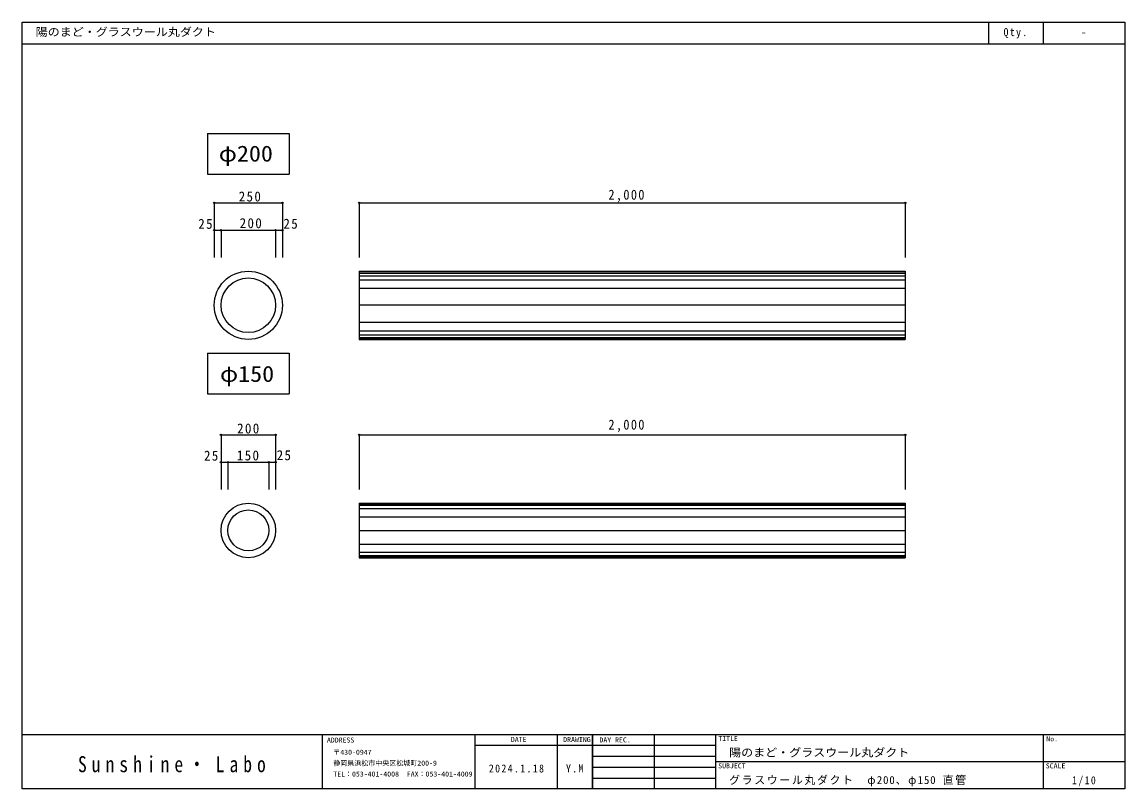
# Model space of a CAD drawing. Units: millimetres, scale not verified. Extents: x -4200 to 4040, y -1065 to 1745.
# Drawn here: x -4200 to -160, y -1065 to 1745 of the extents above; entities that cross this region are included whole.
import ezdxf
from ezdxf.enums import TextEntityAlignment as Align

# ---------------------------------------------------------------- set-up
doc = ezdxf.new("R2010")
doc.units = ezdxf.units.MM
doc.header["$LTSCALE"] = 10
doc.header["$PDMODE"] = 32
doc.header["$PDSIZE"] = 5
doc.layers.add('0-0', color=7, linetype='Continuous')
doc.layers.add('F-0', color=2, linetype='Continuous')
doc.styles.add('ＭＳ ゴシック', font='')
doc.styles.add('ＭＳ 明朝', font='')
doc.styles.get('ＭＳ ゴシック').set_extended_font_data('MS Gothic')
doc.styles.get('ＭＳ 明朝').set_extended_font_data('MS Mincho')

msp = doc.modelspace()

# ---------------------------------------------------------------- linework, layer by layer
at = {"layer": '0-0'}
for p, q in [((-3520.88, 1337.4), (-3520.88, 1187.4)), ((-3520.88, 1337.4), (-3220.88, 1337.4)), ((-3220.88, 1337.4), (-3220.88, 1187.4)), ((-3520.88, 1187.4), (-3220.88, 1187.4)), ((-3495.88, 1082.4), (-3245.88, 1082.4)), ((-3495.88, 1082.4), (-3495.88, 882.4)), ((-3245.88, 1082.4), (-3245.88, 882.4)), ((-2964.66, 1082.4), (-964.66, 1082.4)), ((-2964.66, 1082.4), (-2964.66, 882.4)), ((-964.66, 1082.4), (-964.66, 882.4)), ((-3495.88, 982.4), (-3470.88, 982.4)), ((-3495.88, 982.4), (-3495.88, 882.4)), ((-3470.88, 982.4), (-3470.88, 882.4)), ((-3470.88, 982.4), (-3270.88, 982.4)), ((-3270.88, 982.4), (-3270.88, 882.4)), ((-3270.88, 982.4), (-3245.88, 982.4)), ((-3245.88, 982.4), (-3245.88, 882.4)), ((-2964.66, 832.4), (-2964.66, 582.4)), ((-2964.66, 832.4), (-964.66, 832.4)), ((-2964.66, 831.93), (-964.66, 831.93)), ((-2964.66, 830.93), (-964.66, 830.93)), ((-2964.66, 824.93), (-964.66, 824.93)), ((-2964.66, 815.66), (-964.66, 815.66)), ((-964.66, 832.4), (-964.66, 582.4)), ((-2964.66, 800.66), (-964.66, 800.66)), ((-2964.66, 769.9), (-964.66, 769.9)), ((-964.66, 707.4), (-2964.66, 707.4)), ((-2964.66, 644.9), (-964.66, 644.9)), ((-2964.66, 614.15), (-964.66, 614.15)), ((-2964.66, 599.15), (-964.66, 599.15)), ((-2964.66, 589.88), (-964.66, 589.88)), ((-2964.66, 583.88), (-964.66, 583.88)), ((-2964.66, 582.88), (-964.66, 582.88)), ((-2964.66, 582.4), (-964.66, 582.4)), ((-3520.88, 532.4), (-3520.88, 382.4)), ((-3520.88, 382.4), (-3220.88, 382.4)), ((-3470.88, 232.4), (-3270.88, 232.4)), ((-3470.88, 232.4), (-3470.88, 32.4)), ((-3270.88, 232.4), (-3270.88, 32.4)), ((-2964.66, 232.4), (-964.66, 232.4)), ((-2964.66, 232.4), (-2964.66, 32.4)), ((-964.66, 232.4), (-964.66, 32.4)), ((-3470.88, 132.4), (-3445.88, 132.4)), ((-3470.88, 132.4), (-3470.88, 32.4)), ((-3445.88, 132.4), (-3445.88, 32.4)), ((-3445.88, 132.4), (-3295.88, 132.4)), ((-3295.88, 132.4), (-3295.88, 32.4)), ((-3295.88, 132.4), (-3270.88, 132.4)), ((-3270.88, 132.4), (-3270.88, 32.4)), ((-2964.66, -17.6), (-964.66, -17.6)), ((-2964.66, -17.6), (-2964.66, -217.6)), ((-2964.66, -18.1), (-964.66, -18.1)), ((-2964.66, -19.1), (-964.66, -19.1)), ((-2964.66, -20.6), (-964.66, -20.6)), ((-2964.66, -25.6), (-964.66, -25.6)), ((-2964.66, -37.6), (-964.66, -37.6)), ((-964.66, -17.6), (-964.66, -217.6)), ((-2964.66, -67.6), (-964.66, -67.6)), ((-2964.66, -117.6), (-964.66, -117.6)), ((-2964.66, -167.6), (-964.66, -167.6)), ((-2964.66, -197.6), (-964.66, -197.6)), ((-2964.66, -209.6), (-964.66, -209.6)), ((-2964.66, -214.6), (-964.66, -214.6)), ((-2964.66, -216.1), (-964.66, -216.1)), ((-2964.66, -217.1), (-964.66, -217.1)), ((-2964.66, -217.6), (-964.66, -217.6))]:
    msp.add_line(p, q, dxfattribs=at)
msp.add_lwpolyline([(-3520.88, 532.4), (-3220.88, 532.4), (-3220.88, 382.4)], dxfattribs=at)
for centre, radius in [((-3370.88, 707.4), 125), ((-3370.88, 707.4), 125), ((-3370.88, 707.4), 125), ((-3370.88, 707.4), 125), ((-3370.88, 707.4), 125), ((-3370.88, 707.4), 125), ((-3370.88, 707.4), 125), ((-3370.88, 707.4), 125), ((-3370.88, 707.4), 125), ((-3370.88, 707.4), 125), ((-3370.88, 707.4), 125), ((-3370.88, 707.4), 125), ((-3370.88, 707.4), 125), ((-3370.88, 707.4), 125), ((-3370.88, 707.4), 100), ((-3370.88, -117.6), 100), ((-3370.88, -117.6), 75)]:
    msp.add_circle(centre, radius, dxfattribs=at)
for p in [(-3495.88, 1082.4), (-3245.88, 1082.4), (-2964.66, 1082.4), (-964.66, 1082.4), (-3495.88, 982.4), (-3470.88, 982.4), (-3270.88, 982.4), (-3245.88, 982.4), (-3470.88, 232.4), (-3270.88, 232.4), (-2964.66, 232.4), (-964.66, 232.4), (-3470.88, 132.4), (-3445.88, 132.4), (-3295.88, 132.4), (-3270.88, 132.4)]:
    msp.add_point(p, dxfattribs=at)
at = {"layer": '0-0', "color": 51}
msp.add_solid([(-964.66, 707.4), (-2964.66, 707.4), (-2964.66, 707.4)], dxfattribs=at)
at = {"layer": 'F-0', "color": 5}
for p, q in [((-659.68, 1745.16), (-659.68, 1665.16)), ((-459.68, 1745.16), (-459.68, 1665.16)), ((-159.68, 1745.16), (-159.68, -1064.84)), ((-4199.68, 1665.16), (-159.68, 1665.16)), ((-4199.68, -864.84), (-159.68, -864.84)), ((-159.68, -1064.84), (-4199.68, -1064.84))]:
    msp.add_line(p, q, dxfattribs=at)
at = {"layer": 'F-0'}
for p, q in [((-3099.68, -1064.84), (-3099.68, -864.84)), ((-2539.68, -1064.84), (-2539.68, -864.84)), ((-2239.68, -864.84), (-2239.68, -1064.84)), ((-2109.68, -1064.84), (-2109.68, -864.84)), ((-1659.68, -864.84), (-1659.68, -1064.84)), ((-459.68, -864.84), (-459.68, -1064.84)), ((-2539.68, -904.84), (-2109.68, -904.84)), ((-2109.68, -904.84), (-1659.68, -904.84)), ((-2109.68, -944.84), (-1659.68, -944.84)), ((-1659.68, -964.84), (-159.68, -964.84)), ((-2109.68, -984.84), (-1659.68, -984.84)), ((-2109.68, -1024.84), (-1659.68, -1024.84))]:
    msp.add_line(p, q, dxfattribs=at)
at = {"layer": 'F-0', "color": 7}
for p, q in [((-2109.68, -864.84), (-2109.68, -1064.84)), ((-1884.68, -864.84), (-1884.68, -1064.84))]:
    msp.add_line(p, q, dxfattribs=at)
at = {"layer": 'F-0', "color": 5}
msp.add_lwpolyline([(-4199.68, -1064.84), (-4199.68, 1745.16), (-159.68, 1745.16)], dxfattribs=at)

# ---------------------------------------------------------------- texts
at = {"layer": '0-0', "style": 'ＭＳ ゴシック', "width": 1.1}
for s, p in [('φ200', (-3479.22, 1216.31)), ('φ150', (-3474.7, 409.18))]:
    msp.add_text(s, height=58.65, dxfattribs=at).set_placement(p, align=Align.BOTTOM_LEFT)
at = {"layer": '0-0', "char_height": 36.66, "attachment_point": 7, "style": 'ＭＳ ゴシック'}
for s, insert in [('\\T1.21;\\W0.95;250', (-3405.9, 1087.13)), ('\\T1.22;\\W0.9;2,000', (-2051.75, 1084.84)), ('\\T1.21;\\W0.95;25', (-3554.17, 986.91)), ('\\T1.21;\\W0.95;200', (-3402.59, 989.39)), ('\\T1.21;\\W0.95;25', (-3242.25, 987.44)), ('\\T1.22;\\W0.9;2,000', (-2051.75, 242.31)), ('\\T1.21;\\W0.95;200', (-3411.88, 237.07)), ('\\T1.21;\\W0.95;25', (-3533.22, 137.55)), ('\\T1.21;\\W0.95;150', (-3412.75, 138.42)), ('\\T1.21;\\W0.95;25', (-3267, 139.26))]:
    msp.add_mtext(s, dxfattribs=dict(at, insert=insert))
at = {"layer": 'F-0', "color": 7, "style": 'ＭＳ ゴシック', "width": 1.1}
for p in [(-4149.68, 1685.16), (-1609.68, -954.84)]:
    msp.add_text('陽のまど・グラスウール丸ダクト', height=29.33, dxfattribs=at).set_placement(p, align=Align.BOTTOM_LEFT)
at = {"layer": 'F-0', "color": 7, "style": 'ＭＳ ゴシック'}
msp.add_text('-', height=29.33, dxfattribs=at).set_placement((-320.68, 1685.16), align=Align.BOTTOM_LEFT)
at = {"layer": 'F-0', "color": 4, "style": 'ＭＳ ゴシック'}
for s, p in [('ADDRESS', (-3082.9, -900.36)), ('DATE', (-2409, -897.97)), ('DRAWING', (-2217.37, -898.52)), ('DAY REC.', (-2084.68, -899.84)), ('TITLE', (-1649.15, -894.64)), ('No.', (-447.91, -896.01)), ('〒430-0947', (-3059.68, -944.84)), ('静岡県浜松市中央区松城町200-9', (-3059.68, -984.84)), ('TEL：053-401-4008  FAX：053-401-4009', (-3059.68, -1024.84)), ('SUBJECT', (-1649.68, -994.84)), ('SCALE', (-449.68, -994.84))]:
    msp.add_text(s, height=18.33, dxfattribs=at).set_placement(p, align=Align.BOTTOM_LEFT)
at = {"layer": 'F-0', "color": 7, "char_height": 29.33, "attachment_point": 7, "style": 'ＭＳ ゴシック'}
for s, insert in [('\\T1.28;\\W0.9;Qty.', (-604.43, 1685.16)), ('\\T1.28;\\W0.9;Qty.', (-604.43, 1685.16)), ('\\T1.28;\\W0.9;2024.1.18', (-2489.68, -1004.84)), ('\\T1.27;\\W0.9;Y.M', (-2207.18, -1004.84)), ('\\T1.15;グラスウール丸ダクト\u3000φ200、φ150\\~直管', (-1609.68, -1054.84)), ('\\T1.28;\\W0.9;1/10', (-353.43, -1054.84))]:
    msp.add_mtext(s, dxfattribs=dict(at, insert=insert))
at = {"layer": 'F-0', "insert": (-3994.65, -1004.52), "char_height": 58.65, "attachment_point": 7, "style": 'ＭＳ 明朝'}
msp.add_mtext('\\T1.58;\\W0.8;Sunshine・Labo', dxfattribs=at)

doc.saveas('drawing.dxf')
